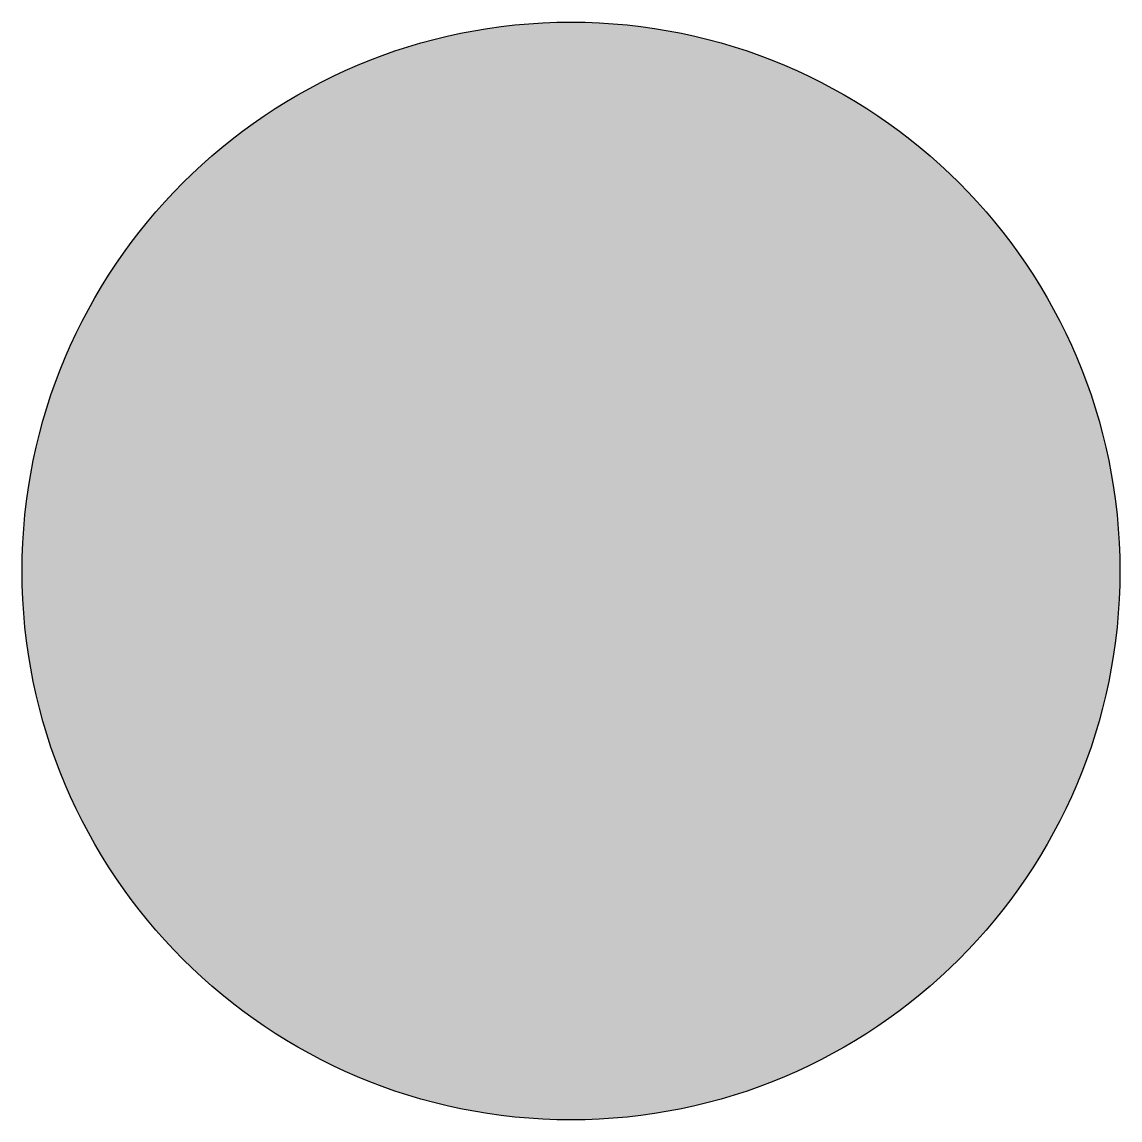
# Model space of a CAD drawing. Extents: x -0.8 to 0.8, y -0.8 to 0.8.
import ezdxf

# ---------------------------------------------------------------- set-up
doc = ezdxf.new("R2010")
doc.units = 0
doc.header["$MEASUREMENT"] = 0
doc.layers.add('GICAD_QUYANG', color=7, linetype='CONTINUOUS')

msp = doc.modelspace()

# ---------------------------------------------------------------- hatches: boundary and pattern name
at = {"layer": 'GICAD_QUYANG'}
h = msp.add_hatch(color=1, dxfattribs=at)
edge = h.paths.add_edge_path()
edge.add_arc((0, 0), 0.8, 0, 360)

# ---------------------------------------------------------------- linework, layer by layer
at = {"layer": 'GICAD_QUYANG', "color": 1}
msp.add_circle((0, 0), 0.8, dxfattribs=at)

doc.saveas('drawing.dxf')
